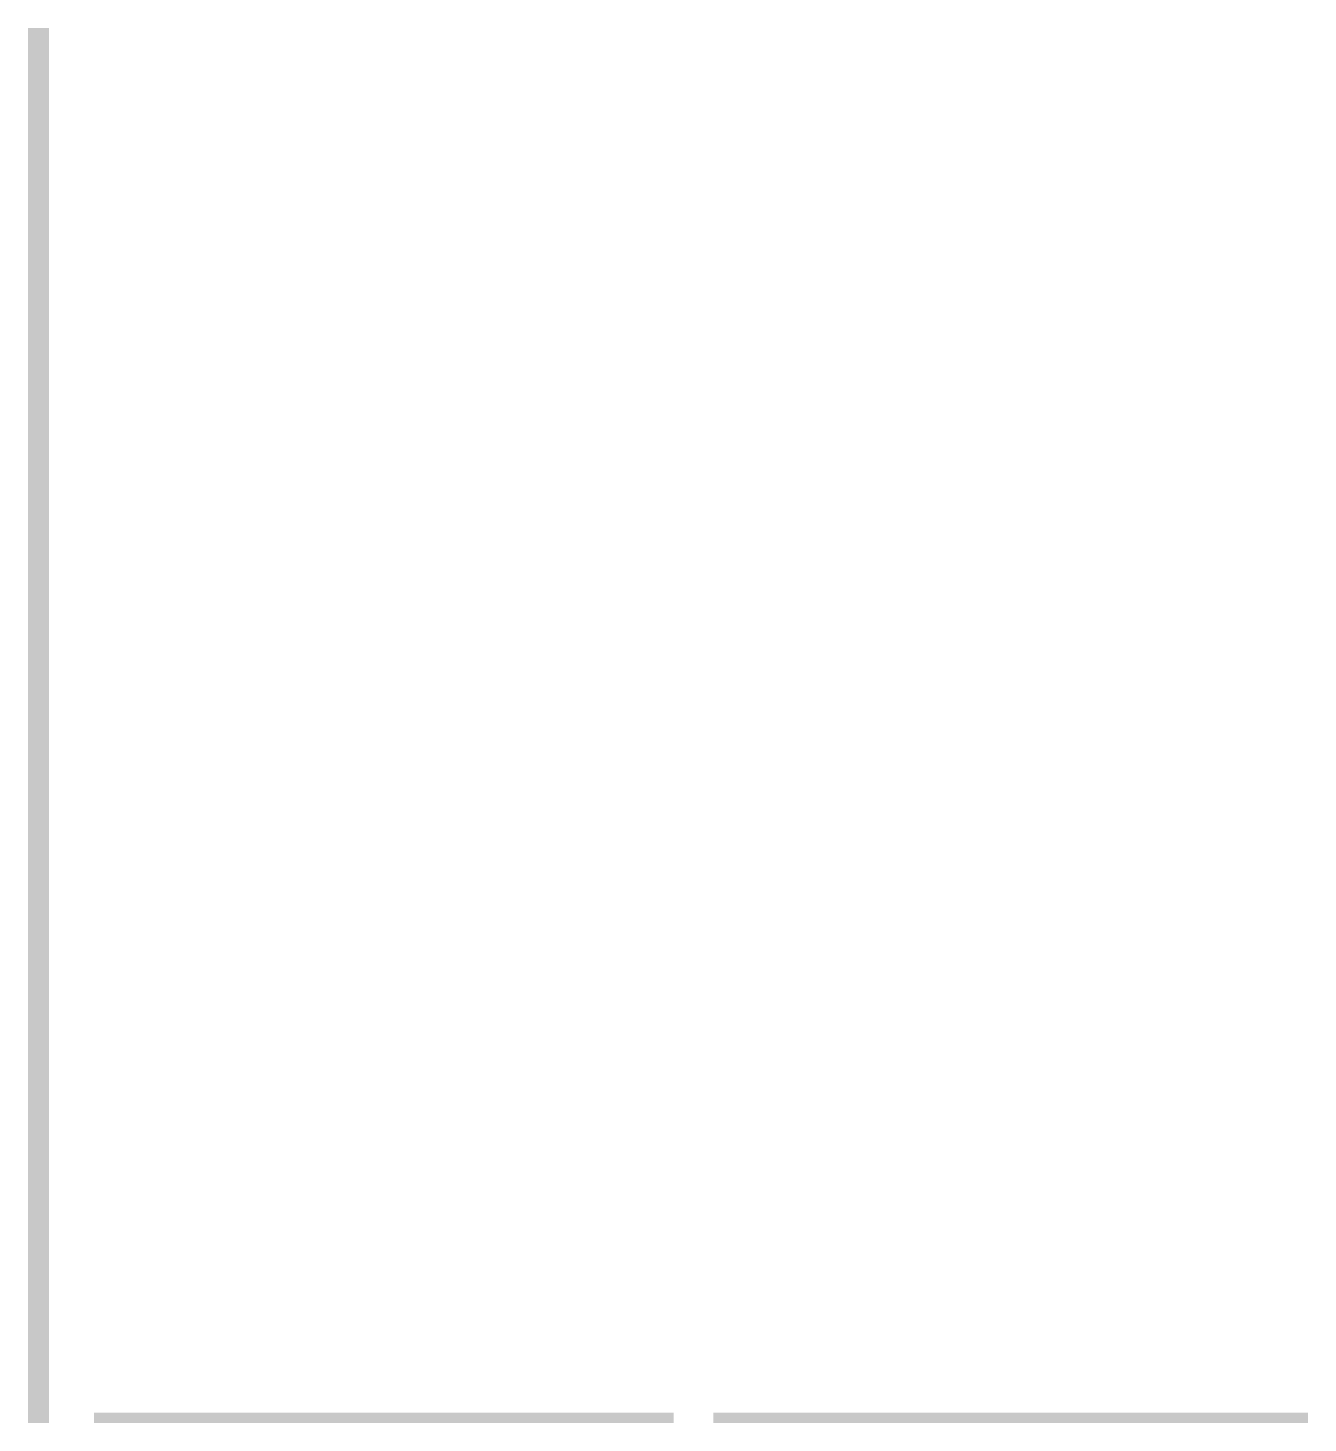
# Model space of a CAD drawing. Header units: millimetres. Extents: x -187347 to 135007, y -6415 to 292048.
# Drawn here: x 21013 to 33119, y 159879 to 173079 of the extents above; entities that cross this region are included whole.
import ezdxf

# ---------------------------------------------------------------- set-up
doc = ezdxf.new("R2010")
doc.units = ezdxf.units.MM
doc.header["$LTSCALE"] = 100
doc.layers.add('A-WALL-PATT', color=7, linetype='Continuous', lineweight=5)

msp = doc.modelspace()

# ---------------------------------------------------------------- hatches: boundary and pattern name
at = {"layer": 'A-WALL-PATT'}
h = msp.add_hatch(dxfattribs=at)
h.set_pattern_fill('FP_1573', color=256, angle=67.38013, style=0, pattern_type=2)
h.set_pattern_definition([(337.38013, (21051.056, 166470.554), (100.32954, -0.0003), [26.086, -1278.204]), (337.38013, (21051.057, 166370.224), (100.32954, -0.0003), [26.086, -1278.204]), (337.38013, (21051.057, 166269.895), (100.32954, -0.0003), [26.086, -1278.204]), (337.38013, (21051.057, 166169.564), (100.32954, -0.0003), [26.086, -1278.204]), (337.38013, (21051.057, 166069.234), (100.32954, -0.0003), [26.086, -1278.204]), (22.24913, (21051.057, 166386.277), (100.3298, 0.00036), [23.848, -2360.969]), (22.24913, (21051.057, 166285.947), (100.3298, 0.00036), [23.848, -2360.969]), (22.24913, (21051.057, 166185.617), (100.3298, 0.00036), [23.848, -2360.969]), (22.24913, (21051.057, 166085.287), (100.3298, 0.00036), [23.848, -2360.969]), (22.24913, (21051.057, 165984.957), (100.3298, 0.00036), [23.848, -2360.969]), (22.24913, (21051.057, 165884.627), (100.3298, 0.00036), [23.848, -2360.969]), (22.24913, (21051.056, 165784.297), (100.3298, 0.00036), [23.848, -2360.969]), (22.24913, (21051.057, 165683.967), (100.3298, 0.00036), [23.848, -2360.969]), (22.24913, (21051.056, 165583.637), (100.3298, 0.00036), [23.848, -2360.969]), (157.75113, (21073.13, 166411.36), (100.3298, 0.0001), [23.848, -2360.969]), (157.75113, (21073.13, 166311.03), (100.3298, 0.0001), [23.848, -2360.969]), (157.75113, (21073.13, 166210.7), (100.3298, 0.0001), [23.848, -2360.969]), (157.75113, (21073.13, 166110.37), (100.3298, 0.0001), [23.848, -2360.969]), (157.75113, (21073.13, 166010.04), (100.3298, 0.0001), [23.848, -2360.969]), (157.75113, (21073.13, 165909.71), (100.3298, 0.0001), [23.848, -2360.969]), (157.75113, (21073.13, 165809.38), (100.3298, 0.0001), [23.848, -2360.969]), (157.75113, (21073.13, 165709.05), (100.3298, 0.0001), [23.848, -2360.969]), (157.75113, (21073.13, 165608.72), (100.3298, 0.0001), [23.848, -2360.969]), (202.62013, (21075.136, 166446.474), (100.32954, 0.00078), [26.086, -1278.204]), (202.62013, (21075.136, 166346.145), (100.32954, 0.00078), [26.086, -1278.204]), (202.62013, (21075.137, 166245.815), (100.32954, 0.00078), [26.086, -1278.204]), (202.62013, (21075.136, 166145.485), (100.32954, 0.00078), [26.086, -1278.204]), (202.62013, (21075.136, 166045.155), (100.32954, 0.00078), [26.086, -1278.204]), (351.87013, (21034.001, 166475.571), (100.33039, 0.000556), [7.094, -702.346]), (338.19813, (21041.024, 166474.567), (100.33008, -0.00043), [10.806, -529.488]), (338.19813, (21041.024, 166374.238), (100.33008, -0.00043), [10.806, -529.488]), (201.80113, (21051.056, 166436.442), (100.33008, -0.00085), [10.806, -529.488]), (201.80113, (21051.057, 166336.112), (100.33008, -0.00085), [10.806, -529.488]), (188.13013, (21041.024, 166432.429), (100.33039, -8.5e-05), [7.094, -702.346]), (188.13013, (21034.001, 166475.571), (100.33039, -8.5e-05), [7.094, -702.346]), (206.5651, (21026.978, 166474.567), (100.33013, 0.00015), [6.73, -217.614]), (225.0001, (21020.96, 166471.56), (100.33, 0.0002), [7.094, -134.794]), (236.3101, (21015.94, 166466.54), (100.3303, 8e-05), [3.617, -358.128]), (236.3101, (21015.94, 166366.21), (100.3303, 8e-05), [3.617, -358.128]), (236.3101, (21015.94, 166265.88), (100.3303, 8e-05), [3.617, -358.128]), (251.5651, (21013.935, 166463.53), (100.3296, 0.0001), [3.173, -314.099]), (251.5651, (21013.93, 166363.2), (100.3296, 0.0001), [3.173, -314.099]), (251.5651, (21013.935, 166262.87), (100.3296, 0.0001), [3.173, -314.099]), (251.5651, (21012.93, 166460.52), (100.3296, 0.0001), [3.173, -314.099]), (251.5651, (21012.93, 166360.19), (100.3296, 0.0001), [3.173, -314.099]), (251.5651, (21012.93, 166259.86), (100.3296, 0.0001), [3.173, -314.099]), (270.0001, (21011.93, 166457.51), (100.33, 0.0002), [8.026, -92.304]), (288.4351, (21011.93, 166449.485), (100.3296, 0.0003), [3.173, -314.099]), (288.4351, (21011.93, 166349.155), (100.3296, 0.0003), [3.173, -314.099]), (288.4351, (21011.93, 166248.82), (100.3296, 0.0003), [3.173, -314.099]), (288.4351, (21012.93, 166446.48), (100.3296, 0.0003), [3.173, -314.099]), (288.4351, (21012.93, 166346.145), (100.3296, 0.0003), [3.173, -314.099]), (288.4351, (21012.93, 166245.815), (100.3296, 0.0003), [3.173, -314.099]), (303.6901, (21013.935, 166443.465), (100.3303, 0.0004), [3.617, -358.128]), (303.6901, (21013.935, 166343.135), (100.3303, 0.0004), [3.617, -358.128]), (303.6901, (21013.935, 166242.805), (100.3303, 0.0004), [3.617, -358.128]), (315.0001, (21015.94, 166440.455), (100.33, 0.0002), [7.094, -134.794]), (333.4351, (21020.96, 166435.44), (100.33013, 0.00033), [6.73, -217.614]), (351.87013, (21026.978, 166432.428), (100.33039, 0.000556), [7.094, -702.346]), (351.87013, (21034.001, 166425.406), (100.33039, 0.000556), [7.094, -702.346]), (338.19813, (21041.024, 166424.403), (100.33008, -0.00043), [10.806, -529.488]), (338.19813, (21041.023, 166324.072), (100.33008, -0.00043), [10.806, -529.488]), (201.80113, (21051.057, 166386.277), (100.33008, -0.00085), [10.806, -529.488]), (201.80113, (21051.057, 166285.947), (100.33008, -0.00085), [10.806, -529.488]), (188.13013, (21041.024, 166382.263), (100.33039, -8.5e-05), [7.094, -702.346]), (188.13013, (21034.001, 166425.406), (100.33039, -8.5e-05), [7.094, -702.346]), (206.5651, (21026.977, 166424.4), (100.33013, 0.00015), [6.73, -217.614]), (225.0001, (21020.96, 166421.39), (100.33, 0.0002), [7.094, -134.794]), (236.3101, (21015.94, 166416.38), (100.3303, 8e-05), [3.617, -358.128]), (236.3101, (21015.94, 166316.046), (100.3303, 8e-05), [3.617, -358.128]), (236.3101, (21015.94, 166215.72), (100.3303, 8e-05), [3.617, -358.128]), (251.5651, (21013.93, 166413.37), (100.3296, 0.0001), [3.173, -314.099]), (251.5651, (21013.935, 166313.04), (100.3296, 0.0001), [3.173, -314.099]), (251.5651, (21013.93, 166212.71), (100.3296, 0.0001), [3.173, -314.099]), (251.5651, (21012.93, 166410.36), (100.3296, 0.0001), [3.173, -314.099]), (251.5651, (21012.93, 166310.03), (100.3296, 0.0001), [3.173, -314.099]), (251.5651, (21012.93, 166209.7), (100.3296, 0.0001), [3.173, -314.099]), (270.0001, (21011.93, 166407.35), (100.33, 0.0002), [8.026, -92.304]), (288.4351, (21011.93, 166399.32), (100.3296, 0.0003), [3.173, -314.099]), (288.4351, (21011.93, 166298.99), (100.3296, 0.0003), [3.173, -314.099]), (288.4351, (21011.93, 166198.66), (100.3296, 0.0003), [3.173, -314.099]), (288.4351, (21012.93, 166396.31), (100.3296, 0.0003), [3.173, -314.099]), (288.4351, (21012.93, 166295.98), (100.3296, 0.0003), [3.173, -314.099]), (288.4351, (21012.93, 166195.65), (100.3296, 0.0003), [3.173, -314.099]), (303.6901, (21013.935, 166393.3), (100.3303, 0.0004), [3.617, -358.128]), (303.6901, (21013.935, 166292.97), (100.3303, 0.0004), [3.617, -358.128]), (303.6901, (21013.935, 166192.64), (100.3303, 0.0004), [3.617, -358.128]), (315.0001, (21015.94, 166390.29), (100.33, 0.0002), [7.094, -134.794]), (333.4351, (21020.96, 166385.273), (100.33013, 0.00033), [6.73, -217.614]), (351.87013, (21026.977, 166382.264), (100.33039, 0.000556), [7.094, -702.346]), (351.87013, (21090.186, 166450.488), (100.33039, 0.000556), [7.094, -702.346]), (333.4351, (21097.21, 166449.484), (100.33013, 0.00033), [6.73, -217.614]), (315.0001, (21103.23, 166446.475), (100.33, 0.0002), [7.094, -134.794]), (303.6901, (21108.245, 166441.46), (100.3303, 0.0004), [3.617, -358.128]), (303.6901, (21108.246, 166341.13), (100.3303, 0.0004), [3.617, -358.128]), (303.6901, (21108.245, 166240.8), (100.3303, 0.0004), [3.617, -358.128]), (288.4351, (21110.25, 166438.45), (100.3296, 0.0003), [3.173, -314.099]), (288.4351, (21110.25, 166338.12), (100.3296, 0.0003), [3.173, -314.099]), (288.4351, (21110.25, 166237.79), (100.3296, 0.0003), [3.173, -314.099]), (288.4351, (21111.255, 166435.44), (100.3296, 0.0003), [3.173, -314.099]), (288.4351, (21111.255, 166335.11), (100.3296, 0.0003), [3.173, -314.099]), (288.4351, (21111.255, 166234.78), (100.3296, 0.0003), [3.173, -314.099]), (270.0001, (21112.26, 166432.43), (100.33, 0.0002), [8.026, -92.304]), (251.5651, (21112.26, 166424.4), (100.3296, 0.0001), [3.173, -314.099]), (251.5651, (21112.26, 166324.07), (100.3296, 0.0001), [3.173, -314.099]), (251.5651, (21112.26, 166223.74), (100.3296, 0.0001), [3.173, -314.099]), (251.5651, (21111.25, 166421.39), (100.3296, 0.0001), [3.173, -314.099]), (251.5651, (21111.26, 166321.06), (100.3296, 0.0001), [3.173, -314.099]), (251.5651, (21111.255, 166220.73), (100.3296, 0.0001), [3.173, -314.099]), (236.3101, (21110.25, 166418.38), (100.3303, 8e-05), [3.617, -358.128]), (236.3101, (21110.25, 166318.05), (100.3303, 8e-05), [3.617, -358.128]), (236.3101, (21110.25, 166217.72), (100.3303, 8e-05), [3.617, -358.128]), (225.0001, (21108.245, 166415.37), (100.33, 0.0002), [7.094, -134.794]), (206.5651, (21103.23, 166410.356), (100.33013, 0.00015), [6.73, -217.614]), (188.13013, (21097.209, 166407.346), (100.33039, -8.5e-05), [7.094, -702.346]), (188.13013, (21090.186, 166450.488), (100.33039, -8.5e-05), [7.094, -702.346]), (200.55613, (21083.163, 166449.485), (100.33001, 0.00039), [8.572, -848.648]), (200.55613, (21083.162, 166349.155), (100.33001, 0.00039), [8.572, -848.648]), (200.55613, (21083.163, 166248.824), (100.33001, 0.00039), [8.572, -848.648]), (338.19813, (21073.13, 166411.36), (100.33008, -0.00043), [10.806, -529.488]), (338.19813, (21073.13, 166311.03), (100.33008, -0.00043), [10.806, -529.488]), (351.87013, (21083.163, 166407.346), (100.33039, 0.000556), [7.094, -702.346]), (270.0001, (21112.26, 166478.58), (100.33, 0.0002), [4.013, -96.317]), (251.5651, (21112.26, 166474.57), (100.3296, 0.0001), [3.173, -314.099]), (251.5651, (21112.26, 166374.24), (100.3296, 0.0001), [3.173, -314.099]), (251.5651, (21112.26, 166273.91), (100.3296, 0.0001), [3.173, -314.099]), (251.5651, (21111.255, 166471.56), (100.3296, 0.0001), [3.173, -314.099]), (251.5651, (21111.25, 166371.23), (100.3296, 0.0001), [3.173, -314.099]), (251.5651, (21111.255, 166270.9), (100.3296, 0.0001), [3.173, -314.099]), (236.3101, (21110.25, 166468.55), (100.3303, 8e-05), [3.617, -358.128]), (236.3101, (21110.25, 166368.22), (100.3303, 8e-05), [3.617, -358.128]), (236.3101, (21110.25, 166267.89), (100.3303, 8e-05), [3.617, -358.128]), (225.0001, (21108.245, 166465.54), (100.33, 0.0002), [7.094, -134.794]), (206.5651, (21103.23, 166460.52), (100.33013, 0.00015), [6.73, -217.614]), (188.13013, (21097.209, 166457.511), (100.33039, -8.5e-05), [7.094, -702.346]), (339.44413, (21075.136, 166460.52), (100.33001, 8e-05), [8.572, -848.648]), (339.44413, (21075.136, 166360.19), (100.33001, 8e-05), [8.572, -848.648]), (339.44413, (21075.136, 166259.86), (100.33001, 8e-05), [8.572, -848.648]), (351.87013, (21083.163, 166457.511), (100.33039, 0.000556), [7.094, -702.346]), (351.87013, (21090.185, 166400.323), (100.33039, 0.000556), [7.094, -702.346]), (333.4351, (21097.21, 166399.32), (100.33013, 0.00033), [6.73, -217.614]), (315.0001, (21103.23, 166396.31), (100.33, 0.0002), [7.094, -134.794]), (303.6901, (21108.245, 166391.29), (100.3303, 0.0004), [3.617, -358.128]), (303.6901, (21108.245, 166290.96), (100.3303, 0.0004), [3.617, -358.128]), (303.6901, (21108.245, 166190.63), (100.3303, 0.0004), [3.617, -358.128]), (288.4351, (21110.25, 166388.28), (100.3296, 0.0003), [3.173, -314.099]), (288.4351, (21110.25, 166287.95), (100.3296, 0.0003), [3.173, -314.099]), (288.4351, (21110.25, 166187.62), (100.3296, 0.0003), [3.173, -314.099]), (288.4351, (21111.255, 166385.27), (100.3296, 0.0003), [3.173, -314.099]), (288.4351, (21111.25, 166284.94), (100.3296, 0.0003), [3.173, -314.099]), (288.4351, (21111.255, 166184.61), (100.3296, 0.0003), [3.173, -314.099]), (270.0001, (21112.26, 166382.26), (100.33, 0.0002), [4.013, -96.317]), (188.13013, (21090.185, 166400.323), (100.33039, -8.5e-05), [7.094, -702.346]), (201.80113, (21083.162, 166399.32), (100.33008, -0.00085), [10.806, -529.488]), (201.80113, (21083.163, 166298.99), (100.33008, -0.00085), [10.806, -529.488])])
h.paths.add_polyline_path([(21211.1, 159878.6), (21211.1, 173078.6), (21012.7, 173078.6), (21012.7, 159878.6), (21171.7, 159878.6)])
h = msp.add_hatch(dxfattribs=at)
h.set_pattern_fill('FP_1600', color=256, angle=67.38013, style=0, pattern_type=2)
h.set_pattern_definition([(67.3801, (24382.242, 159898.393), (0.00031, 50.79954), [13.208, -647.192]), (67.3801, (24433.042, 159898.393), (0.00031, 50.79954), [13.208, -647.192]), (67.3801, (24483.843, 159898.393), (0.00031, 50.79954), [13.208, -647.192]), (67.3801, (24534.642, 159898.393), (0.00031, 50.79954), [13.208, -647.192]), (67.3801, (24585.442, 159898.392), (0.00031, 50.79954), [13.208, -647.192]), (112.2491, (24424.914, 159898.392), (0.00024, 50.80037), [12.075, -1195.427]), (112.2491, (24475.714, 159898.392), (0.00024, 50.80037), [12.075, -1195.427]), (112.2491, (24526.514, 159898.393), (0.00024, 50.80037), [12.075, -1195.427]), (112.2491, (24577.314, 159898.392), (0.00024, 50.80037), [12.075, -1195.427]), (112.2491, (24628.114, 159898.393), (0.00024, 50.80037), [12.075, -1195.427]), (112.2491, (24678.914, 159898.392), (0.00024, 50.80037), [12.075, -1195.427]), (112.2491, (24729.715, 159898.393), (0.00024, 50.80037), [12.075, -1195.427]), (112.2491, (24780.514, 159898.392), (0.00024, 50.80037), [12.075, -1195.427]), (112.24913, (24831.314, 159898.393), (0.00024, 50.80037), [12.075, -1195.427]), (247.7511, (24412.214, 159909.569), (-0.00048, 50.80037), [12.075, -1195.427]), (247.7511, (24463.014, 159909.569), (-0.00048, 50.80037), [12.075, -1195.427]), (247.7511, (24513.815, 159909.569), (-0.00048, 50.80037), [12.075, -1195.427]), (247.7511, (24564.614, 159909.569), (-0.00048, 50.80037), [12.075, -1195.427]), (247.7511, (24615.414, 159909.568), (-0.00048, 50.80037), [12.075, -1195.427]), (247.7511, (24666.214, 159909.568), (-0.00048, 50.80037), [12.075, -1195.427]), (247.7511, (24717.014, 159909.568), (-0.00048, 50.80037), [12.075, -1195.427]), (247.7511, (24767.814, 159909.569), (-0.00048, 50.80037), [12.075, -1195.427]), (247.7511, (24818.614, 159909.568), (-0.00048, 50.80037), [12.075, -1195.427]), (292.6201, (24394.434, 159910.585), (-0.00055, 50.79954), [13.208, -647.192]), (292.6201, (24445.234, 159910.584), (-0.00055, 50.79954), [13.208, -647.192]), (292.6201, (24496.034, 159910.584), (-0.00055, 50.79954), [13.208, -647.192]), (292.6201, (24546.834, 159910.584), (-0.00055, 50.79954), [13.208, -647.192]), (292.6201, (24597.634, 159910.585), (-0.00055, 50.79954), [13.208, -647.192]), (81.87013, (24379.702, 159889.7565), (-6.9e-05, 50.799541), [3.592, -355.618]), (68.1986, (24380.21, 159893.313), (-0.00019, 50.80049), [5.471, -268.095]), (68.1986, (24431.01, 159893.312), (-0.00019, 50.80049), [5.471, -268.095]), (291.8011, (24399.515, 159898.393), (0.00043, 50.80049), [5.471, -268.095]), (291.8011, (24450.314, 159898.392), (0.00043, 50.80049), [5.471, -268.095]), (278.13013, (24401.546, 159893.3125), (-0.00017, 50.799541), [3.592, -355.618]), (278.13013, (24379.702, 159889.7565), (-0.00017, 50.799541), [3.592, -355.618]), (296.5651, (24380.21, 159886.2), (-0.00052, 50.79989), [3.408, -110.184]), (315.0001, (24381.735, 159883.153), (-0.0001, 50.79997), [3.592, -68.25]), (326.3101, (24384.274, 159880.613), (-0.00046, 50.8), [1.832, -181.33]), (326.3101, (24435.074, 159880.61), (-0.00046, 50.8), [1.832, -181.33]), (326.3101, (24485.874, 159880.613), (-0.00046, 50.8), [1.832, -181.33]), (341.5651, (24385.8, 159879.596), (0.00024, 50.7998), [1.676, -158.967]), (341.5651, (24436.6, 159879.597), (0.00024, 50.7998), [1.676, -158.967]), (341.5651, (24487.4, 159879.597), (0.00024, 50.7998), [1.676, -158.967]), (341.5651, (24387.32, 159879.09), (0.00024, 50.7998), [1.676, -158.967]), (341.5651, (24438.12, 159879.09), (0.00024, 50.7998), [1.676, -158.967]), (341.5651, (24488.92, 159879.09), (0.00024, 50.7998), [1.676, -158.967]), (0.0001, (24388.846, 159878.58), (-0.0001, 50.8), [4.064, -46.736]), (18.4351, (24392.91, 159878.58), (-0.0005, 50.7998), [1.676, -158.967]), (18.4351, (24443.71, 159878.58), (-0.0005, 50.7998), [1.676, -158.967]), (18.4351, (24494.51, 159878.58), (-0.0005, 50.7998), [1.676, -158.967]), (18.4351, (24394.434, 159879.09), (-0.0005, 50.7998), [1.676, -158.967]), (18.4351, (24445.234, 159879.09), (-0.0005, 50.7998), [1.676, -158.967]), (18.4351, (24496.035, 159879.09), (-0.0005, 50.7998), [1.676, -158.967]), (33.6901, (24395.96, 159879.597), (0.0002, 50.8), [1.832, -181.33]), (33.6901, (24446.76, 159879.596), (0.0002, 50.8), [1.832, -181.33]), (33.6901, (24497.56, 159879.597), (0.0002, 50.8), [1.832, -181.33]), (45.0001, (24397.482, 159880.613), (-0.0001, 50.79997), [3.592, -68.25]), (63.4351, (24400.022, 159883.152), (0.00028, 50.79989), [3.408, -110.184]), (81.87013, (24401.546, 159886.2006), (-6.9e-05, 50.799541), [3.592, -355.618]), (81.87013, (24405.102, 159889.7564), (-6.9e-05, 50.799541), [3.592, -355.618]), (68.1986, (24405.61, 159893.313), (-0.00019, 50.80049), [5.471, -268.095]), (68.1986, (24456.41, 159893.313), (-0.00019, 50.80049), [5.471, -268.095]), (291.8011, (24424.914, 159898.392), (0.00043, 50.80049), [5.471, -268.095]), (291.8011, (24475.714, 159898.392), (0.00043, 50.80049), [5.471, -268.095]), (278.13013, (24426.946, 159893.3124), (-0.00017, 50.799541), [3.592, -355.618]), (278.13013, (24405.102, 159889.7564), (-0.00017, 50.799541), [3.592, -355.618]), (296.5651, (24405.61, 159886.2), (-0.00052, 50.79989), [3.408, -110.184]), (315.0001, (24407.134, 159883.153), (-0.0001, 50.79997), [3.592, -68.25]), (326.3101, (24409.674, 159880.613), (-0.00046, 50.8), [1.832, -181.33]), (326.3101, (24460.475, 159880.613), (-0.00046, 50.8), [1.832, -181.33]), (326.3101, (24511.274, 159880.613), (-0.00046, 50.8), [1.832, -181.33]), (341.5651, (24411.2, 159879.596), (0.00024, 50.7998), [1.676, -158.967]), (341.5651, (24462, 159879.597), (0.00024, 50.7998), [1.676, -158.967]), (341.5651, (24512.8, 159879.596), (0.00024, 50.7998), [1.676, -158.967]), (341.5651, (24412.72, 159879.09), (0.00024, 50.7998), [1.676, -158.967]), (341.5651, (24463.52, 159879.09), (0.00024, 50.7998), [1.676, -158.967]), (341.5651, (24514.323, 159879.09), (0.00024, 50.7998), [1.676, -158.967]), (0.0001, (24414.246, 159878.58), (-0.0001, 50.8), [4.064, -46.736]), (18.4351, (24418.31, 159878.58), (-0.0005, 50.7998), [1.676, -158.967]), (18.4351, (24469.11, 159878.58), (-0.0005, 50.7998), [1.676, -158.967]), (18.4351, (24519.91, 159878.58), (-0.0005, 50.7998), [1.676, -158.967]), (18.4351, (24419.834, 159879.09), (-0.0005, 50.7998), [1.676, -158.967]), (18.4351, (24470.634, 159879.09), (-0.0005, 50.7998), [1.676, -158.967]), (18.4351, (24521.434, 159879.09), (-0.0005, 50.7998), [1.676, -158.967]), (33.6901, (24421.358, 159879.597), (0.0002, 50.8), [1.832, -181.33]), (33.6901, (24472.16, 159879.597), (0.0002, 50.8), [1.832, -181.33]), (33.6901, (24522.96, 159879.597), (0.0002, 50.8), [1.832, -181.33]), (45.0001, (24422.88, 159880.613), (-0.0001, 50.79997), [3.592, -68.25]), (63.4351, (24425.422, 159883.153), (0.00028, 50.79989), [3.408, -110.184]), (81.87013, (24426.9464, 159886.2), (-6.9e-05, 50.799541), [3.592, -355.618]), (81.87013, (24392.4024, 159918.204), (-6.9e-05, 50.799541), [3.592, -355.618]), (63.4351, (24392.91, 159921.76), (0.00028, 50.79989), [3.408, -110.184]), (45.0001, (24394.434, 159924.81), (-0.0001, 50.79997), [3.592, -68.25]), (33.6901, (24396.974, 159927.35), (0.0002, 50.8), [1.832, -181.33]), (33.6901, (24447.774, 159927.35), (0.0002, 50.8), [1.832, -181.33]), (33.6901, (24498.574, 159927.35), (0.0002, 50.8), [1.832, -181.33]), (18.4351, (24398.5, 159928.364), (-0.0005, 50.7998), [1.676, -158.967]), (18.4351, (24449.3, 159928.365), (-0.0005, 50.7998), [1.676, -158.967]), (18.4351, (24500.1, 159928.364), (-0.0005, 50.7998), [1.676, -158.967]), (18.4351, (24400.02, 159928.87), (-0.0005, 50.7998), [1.676, -158.967]), (18.4351, (24450.822, 159928.872), (-0.0005, 50.7998), [1.676, -158.967]), (18.4351, (24501.62, 159928.87), (-0.0005, 50.7998), [1.676, -158.967]), (0.0001, (24401.547, 159929.38), (-0.0001, 50.8), [4.064, -46.736]), (341.5651, (24405.61, 159929.38), (0.00024, 50.7998), [1.676, -158.967]), (341.5651, (24456.41, 159929.38), (0.00024, 50.7998), [1.676, -158.967]), (341.5651, (24507.21, 159929.38), (0.00024, 50.7998), [1.676, -158.967]), (341.5651, (24407.134, 159928.873), (0.00024, 50.7998), [1.676, -158.967]), (341.5651, (24457.934, 159928.87), (0.00024, 50.7998), [1.676, -158.967]), (341.5651, (24508.734, 159928.873), (0.00024, 50.7998), [1.676, -158.967]), (326.3101, (24408.658, 159928.365), (-0.00046, 50.8), [1.832, -181.33]), (326.3101, (24459.46, 159928.365), (-0.00046, 50.8), [1.832, -181.33]), (326.3101, (24510.26, 159928.365), (-0.00046, 50.8), [1.832, -181.33]), (315.0001, (24410.182, 159927.348), (-0.0001, 50.79997), [3.592, -68.25]), (296.5651, (24412.723, 159924.809), (-0.00052, 50.79989), [3.408, -110.184]), (278.13013, (24414.2464, 159921.76), (-0.00017, 50.799541), [3.592, -355.618]), (278.13013, (24392.4024, 159918.204), (-0.00017, 50.799541), [3.592, -355.618]), (290.5561, (24392.91, 159914.648), (-0.00031, 50.80042), [4.34, -429.695]), (290.5561, (24443.71, 159914.649), (-0.00031, 50.80042), [4.34, -429.695]), (290.5561, (24494.51, 159914.648), (-0.00031, 50.80042), [4.34, -429.695]), (68.1986, (24412.214, 159909.569), (-0.00019, 50.80049), [5.471, -268.095]), (68.1986, (24463.014, 159909.569), (-0.00019, 50.80049), [5.471, -268.095]), (81.87013, (24414.246, 159914.648), (-6.9e-05, 50.799541), [3.592, -355.618]), (0.0001, (24378.18, 159929.38), (-0.0001, 50.8), [2.032, -48.768]), (341.5651, (24380.21, 159929.38), (0.0002, 50.7998), [1.676, -158.967]), (341.5651, (24431.01, 159929.38), (0.00024, 50.7998), [1.676, -158.967]), (341.5651, (24481.81, 159929.38), (0.00024, 50.7998), [1.676, -158.967]), (341.5651, (24381.734, 159928.873), (0.0002, 50.7998), [1.676, -158.967]), (341.5651, (24432.534, 159928.873), (0.00024, 50.7998), [1.676, -158.967]), (341.5651, (24483.335, 159928.873), (0.00024, 50.7998), [1.676, -158.967]), (326.3101, (24383.26, 159928.365), (-0.00046, 50.8), [1.832, -181.33]), (326.3101, (24434.06, 159928.364), (-0.00046, 50.8), [1.832, -181.33]), (326.3101, (24484.86, 159928.365), (-0.00046, 50.8), [1.832, -181.33]), (315.0001, (24384.782, 159927.35), (-0.0001, 50.79997), [3.592, -68.25]), (296.5651, (24387.322, 159924.808), (-0.00052, 50.79989), [3.408, -110.184]), (278.13013, (24388.846, 159921.7606), (-0.00017, 50.799541), [3.592, -355.618]), (69.4441, (24387.322, 159910.585), (7e-05, 50.80042), [4.34, -429.695]), (69.4441, (24438.122, 159910.585), (7e-05, 50.80042), [4.34, -429.695]), (69.4441, (24488.923, 159910.585), (7e-05, 50.80042), [4.34, -429.695]), (81.87013, (24388.846, 159914.648), (-6.9e-05, 50.799541), [3.592, -355.618]), (81.87013, (24417.8026, 159918.205), (-6.9e-05, 50.799541), [3.592, -355.618]), (63.4351, (24418.31, 159921.76), (0.00028, 50.79989), [3.408, -110.184]), (45.0001, (24419.834, 159924.81), (-0.0001, 50.79997), [3.592, -68.25]), (33.6901, (24422.374, 159927.35), (0.0002, 50.8), [1.832, -181.33]), (33.6901, (24473.174, 159927.35), (0.0002, 50.8), [1.832, -181.33]), (33.6901, (24523.975, 159927.35), (0.0002, 50.8), [1.832, -181.33]), (18.4351, (24423.9, 159928.365), (-0.0005, 50.7998), [1.676, -158.967]), (18.4351, (24474.7, 159928.365), (-0.0005, 50.7998), [1.676, -158.967]), (18.4351, (24525.5, 159928.365), (-0.0005, 50.7998), [1.676, -158.967]), (18.4351, (24425.423, 159928.873), (-0.0005, 50.7998), [1.676, -158.967]), (18.4351, (24476.22, 159928.87), (-0.0005, 50.7998), [1.676, -158.967]), (18.4351, (24527.02, 159928.873), (-0.0005, 50.7998), [1.676, -158.967]), (0.0001, (24426.946, 159929.38), (-0.0001, 50.8), [2.032, -48.768]), (278.13013, (24417.8026, 159918.205), (-0.00017, 50.799541), [3.592, -355.618]), (291.8011, (24418.31, 159914.648), (0.00043, 50.80049), [5.471, -268.095]), (291.8011, (24469.11, 159914.648), (0.00043, 50.80049), [5.471, -268.095])])
h.paths.add_polyline_path([(27096.8, 159879.4), (27119.4, 159879.4), (27119.4, 159977.8), (21636.9, 159977.8), (21636.9, 159879.4), (26726.5, 159879.4)])
h = msp.add_hatch(dxfattribs=at)
h.set_pattern_fill('FP_1601', color=256, angle=67.38013, style=0, pattern_type=2)
h.set_pattern_definition([(67.3801, (30310.992, 159898.393), (0.00031, 50.79954), [13.208, -647.192]), (67.3801, (30361.793, 159898.393), (0.00031, 50.79954), [13.208, -647.192]), (67.3801, (30412.592, 159898.392), (0.00031, 50.79954), [13.208, -647.192]), (67.3801, (30463.392, 159898.393), (0.00031, 50.79954), [13.208, -647.192]), (67.3801, (30514.192, 159898.392), (0.00031, 50.79954), [13.208, -647.192]), (112.2491, (30353.664, 159898.392), (0.00024, 50.80037), [12.075, -1195.427]), (112.2491, (30404.464, 159898.393), (0.00024, 50.80037), [12.075, -1195.427]), (112.2491, (30455.264, 159898.392), (0.00024, 50.80037), [12.075, -1195.427]), (112.2491, (30506.064, 159898.393), (0.00024, 50.80037), [12.075, -1195.427]), (112.2491, (30556.864, 159898.392), (0.00024, 50.80037), [12.075, -1195.427]), (112.2491, (30607.665, 159898.393), (0.00024, 50.80037), [12.075, -1195.427]), (112.2491, (30658.464, 159898.392), (0.00024, 50.80037), [12.075, -1195.427]), (112.24913, (30709.264, 159898.393), (0.00024, 50.80037), [12.075, -1195.427]), (112.24913, (30760.064, 159898.393), (0.00024, 50.80037), [12.075, -1195.427]), (247.7511, (30340.964, 159909.569), (-0.00048, 50.80037), [12.075, -1195.427]), (247.7511, (30391.765, 159909.569), (-0.00048, 50.80037), [12.075, -1195.427]), (247.7511, (30442.564, 159909.568), (-0.00048, 50.80037), [12.075, -1195.427]), (247.7511, (30493.364, 159909.57), (-0.00048, 50.80037), [12.075, -1195.427]), (247.7511, (30544.164, 159909.568), (-0.00048, 50.80037), [12.075, -1195.427]), (247.7511, (30594.964, 159909.568), (-0.00048, 50.80037), [12.075, -1195.427]), (247.7511, (30645.764, 159909.569), (-0.00048, 50.80037), [12.075, -1195.427]), (247.75113, (30696.564, 159909.568), (-0.00048, 50.80037), [12.075, -1195.427]), (247.75113, (30747.364, 159909.569), (-0.00048, 50.80037), [12.075, -1195.427]), (292.6201, (30323.184, 159910.585), (-0.00055, 50.79954), [13.208, -647.192]), (292.6201, (30373.984, 159910.584), (-0.00055, 50.79954), [13.208, -647.192]), (292.6201, (30424.784, 159910.584), (-0.00055, 50.79954), [13.208, -647.192]), (292.6201, (30475.584, 159910.585), (-0.00055, 50.79954), [13.208, -647.192]), (292.6201, (30526.384, 159910.584), (-0.00055, 50.79954), [13.208, -647.192]), (81.87013, (30308.452, 159889.757), (-6.9e-05, 50.799541), [3.592, -355.618]), (68.1986, (30308.96, 159893.312), (-0.00019, 50.80049), [5.471, -268.095]), (68.1986, (30359.76, 159893.313), (-0.00019, 50.80049), [5.471, -268.095]), (291.8011, (30328.264, 159898.392), (0.00043, 50.80049), [5.471, -268.095]), (291.8011, (30379.064, 159898.393), (0.00043, 50.80049), [5.471, -268.095]), (278.13013, (30330.296, 159893.313), (-0.00017, 50.799541), [3.592, -355.618]), (278.13013, (30308.452, 159889.757), (-0.00017, 50.799541), [3.592, -355.618]), (296.5651, (30308.96, 159886.2), (-0.00052, 50.79989), [3.408, -110.184]), (315.0001, (30310.484, 159883.152), (-0.0001, 50.79997), [3.592, -68.25]), (326.3101, (30313.024, 159880.61), (-0.00046, 50.8), [1.832, -181.33]), (326.3101, (30363.824, 159880.613), (-0.00046, 50.8), [1.832, -181.33]), (326.3101, (30414.624, 159880.612), (-0.00046, 50.8), [1.832, -181.33]), (341.5651, (30314.55, 159879.597), (0.00024, 50.7998), [1.676, -158.967]), (341.5651, (30365.35, 159879.597), (0.00024, 50.7998), [1.676, -158.967]), (341.5651, (30416.15, 159879.597), (0.00024, 50.7998), [1.676, -158.967]), (341.5651, (30316.07, 159879.09), (0.00024, 50.7998), [1.676, -158.967]), (341.5651, (30366.87, 159879.09), (0.00024, 50.7998), [1.676, -158.967]), (341.5651, (30417.67, 159879.09), (0.00024, 50.7998), [1.676, -158.967]), (0.0001, (30317.596, 159878.58), (-0.0001, 50.8), [4.064, -46.736]), (18.4351, (30321.66, 159878.58), (-0.0005, 50.7998), [1.676, -158.967]), (18.4351, (30372.46, 159878.58), (-0.0005, 50.7998), [1.676, -158.967]), (18.4351, (30423.26, 159878.58), (-0.0005, 50.7998), [1.676, -158.967]), (18.4351, (30323.184, 159879.09), (-0.0005, 50.7998), [1.676, -158.967]), (18.4351, (30373.985, 159879.09), (-0.0005, 50.7998), [1.676, -158.967]), (18.4351, (30424.784, 159879.09), (-0.0005, 50.7998), [1.676, -158.967]), (33.6901, (30324.71, 159879.596), (0.0002, 50.8), [1.832, -181.33]), (33.6901, (30375.51, 159879.597), (0.0002, 50.8), [1.832, -181.33]), (33.6901, (30426.308, 159879.596), (0.0002, 50.8), [1.832, -181.33]), (45.0001, (30326.232, 159880.612), (-0.0001, 50.79997), [3.592, -68.25]), (63.4351, (30328.772, 159883.153), (0.00028, 50.79989), [3.408, -110.184]), (81.87013, (30330.2966, 159886.201), (-6.9e-05, 50.799541), [3.592, -355.618]), (81.87013, (30333.853, 159889.7566), (-6.9e-05, 50.799541), [3.592, -355.618]), (68.1986, (30334.36, 159893.313), (-0.00019, 50.80049), [5.471, -268.095]), (68.1986, (30385.16, 159893.312), (-0.00019, 50.80049), [5.471, -268.095]), (291.8011, (30353.664, 159898.392), (0.00043, 50.80049), [5.471, -268.095]), (291.8011, (30404.464, 159898.393), (0.00043, 50.80049), [5.471, -268.095]), (278.13013, (30355.697, 159893.3126), (-0.00017, 50.799541), [3.592, -355.618]), (278.13013, (30333.853, 159889.7566), (-0.00017, 50.799541), [3.592, -355.618]), (296.5651, (30334.36, 159886.2), (-0.00052, 50.79989), [3.408, -110.184]), (315.0001, (30335.884, 159883.152), (-0.0001, 50.79997), [3.592, -68.25]), (326.3101, (30338.425, 159880.613), (-0.00046, 50.8), [1.832, -181.33]), (326.3101, (30389.224, 159880.612), (-0.00046, 50.8), [1.832, -181.33]), (326.3101, (30440.024, 159880.613), (-0.00046, 50.8), [1.832, -181.33]), (341.5651, (30339.95, 159879.597), (0.00024, 50.7998), [1.676, -158.967]), (341.5651, (30390.75, 159879.596), (0.00024, 50.7998), [1.676, -158.967]), (341.5651, (30441.55, 159879.597), (0.00024, 50.7998), [1.676, -158.967]), (341.5651, (30341.47, 159879.09), (0.00024, 50.7998), [1.676, -158.967]), (341.5651, (30392.273, 159879.09), (0.00024, 50.7998), [1.676, -158.967]), (341.5651, (30443.07, 159879.09), (0.00024, 50.7998), [1.676, -158.967]), (0.0001, (30342.996, 159878.58), (-0.0001, 50.8), [4.064, -46.736]), (18.4351, (30347.06, 159878.58), (-0.0005, 50.7998), [1.676, -158.967]), (18.4351, (30397.86, 159878.58), (-0.0005, 50.7998), [1.676, -158.967]), (18.4351, (30448.66, 159878.58), (-0.0005, 50.7998), [1.676, -158.967]), (18.4351, (30348.584, 159879.09), (-0.0005, 50.7998), [1.676, -158.967]), (18.4351, (30399.384, 159879.09), (-0.0005, 50.7998), [1.676, -158.967]), (18.4351, (30450.184, 159879.09), (-0.0005, 50.7998), [1.676, -158.967]), (33.6901, (30350.11, 159879.597), (0.0002, 50.8), [1.832, -181.33]), (33.6901, (30400.91, 159879.596), (0.0002, 50.8), [1.832, -181.33]), (33.6901, (30451.71, 159879.597), (0.0002, 50.8), [1.832, -181.33]), (45.0001, (30351.633, 159880.613), (-0.0001, 50.79997), [3.592, -68.25]), (63.4351, (30354.172, 159883.153), (0.00028, 50.79989), [3.408, -110.184]), (81.87013, (30355.696, 159886.2006), (-6.9e-05, 50.799541), [3.592, -355.618]), (81.87013, (30321.152, 159918.2046), (-6.9e-05, 50.799541), [3.592, -355.618]), (63.4351, (30321.66, 159921.76), (0.00028, 50.79989), [3.408, -110.184]), (45.0001, (30323.184, 159924.808), (-0.0001, 50.79997), [3.592, -68.25]), (33.6901, (30325.724, 159927.35), (0.0002, 50.8), [1.832, -181.33]), (33.6901, (30376.524, 159927.35), (0.0002, 50.8), [1.832, -181.33]), (33.6901, (30427.324, 159927.35), (0.0002, 50.8), [1.832, -181.33]), (18.4351, (30327.25, 159928.365), (-0.0005, 50.7998), [1.676, -158.967]), (18.4351, (30378.05, 159928.364), (-0.0005, 50.7998), [1.676, -158.967]), (18.4351, (30428.85, 159928.365), (-0.0005, 50.7998), [1.676, -158.967]), (18.4351, (30328.772, 159928.87), (-0.0005, 50.7998), [1.676, -158.967]), (18.4351, (30379.57, 159928.87), (-0.0005, 50.7998), [1.676, -158.967]), (18.4351, (30430.37, 159928.873), (-0.0005, 50.7998), [1.676, -158.967]), (0.0001, (30330.296, 159929.38), (-0.0001, 50.8), [4.064, -46.736]), (341.5651, (30334.36, 159929.38), (0.00024, 50.7998), [1.676, -158.967]), (341.5651, (30385.16, 159929.38), (0.00024, 50.7998), [1.676, -158.967]), (341.5651, (30435.96, 159929.38), (0.00024, 50.7998), [1.676, -158.967]), (341.5651, (30335.884, 159928.87), (0.00024, 50.7998), [1.676, -158.967]), (341.5651, (30386.684, 159928.873), (0.00024, 50.7998), [1.676, -158.967]), (341.5651, (30437.484, 159928.87), (0.00024, 50.7998), [1.676, -158.967]), (326.3101, (30337.41, 159928.365), (-0.00046, 50.8), [1.832, -181.33]), (326.3101, (30388.21, 159928.364), (-0.00046, 50.8), [1.832, -181.33]), (326.3101, (30439.01, 159928.365), (-0.00046, 50.8), [1.832, -181.33]), (315.0001, (30338.932, 159927.35), (-0.0001, 50.79997), [3.592, -68.25]), (296.5651, (30341.472, 159924.808), (-0.00052, 50.79989), [3.408, -110.184]), (278.13013, (30342.996, 159921.7606), (-0.00017, 50.799541), [3.592, -355.618]), (278.13013, (30321.152, 159918.2046), (-0.00017, 50.799541), [3.592, -355.618]), (290.5561, (30321.66, 159914.649), (-0.00031, 50.80042), [4.34, -429.695]), (290.5561, (30372.46, 159914.648), (-0.00031, 50.80042), [4.34, -429.695]), (290.5561, (30423.26, 159914.649), (-0.00031, 50.80042), [4.34, -429.695]), (68.1986, (30340.964, 159909.569), (-0.00019, 50.80049), [5.471, -268.095]), (68.1986, (30391.765, 159909.569), (-0.00019, 50.80049), [5.471, -268.095]), (81.87013, (30342.996, 159914.649), (-6.9e-05, 50.799541), [3.592, -355.618]), (0.0001, (30306.93, 159929.38), (-0.0001, 50.8), [2.032, -48.768]), (341.5651, (30308.96, 159929.38), (0.00024, 50.7998), [1.676, -158.967]), (341.5651, (30359.76, 159929.38), (0.00024, 50.7998), [1.676, -158.967]), (341.5651, (30410.56, 159929.38), (0.00024, 50.7998), [1.676, -158.967]), (341.5651, (30310.484, 159928.873), (0.00024, 50.7998), [1.676, -158.967]), (341.5651, (30361.285, 159928.873), (0.00024, 50.7998), [1.676, -158.967]), (341.5651, (30412.084, 159928.872), (0.00024, 50.7998), [1.676, -158.967]), (326.3101, (30312.01, 159928.364), (-0.00046, 50.8), [1.832, -181.33]), (326.3101, (30362.81, 159928.365), (-0.00046, 50.8), [1.832, -181.33]), (326.3101, (30413.608, 159928.364), (-0.00046, 50.8), [1.832, -181.33]), (315.0001, (30313.532, 159927.35), (-0.0001, 50.79997), [3.592, -68.25]), (296.5651, (30316.072, 159924.808), (-0.00052, 50.79989), [3.408, -110.184]), (278.13013, (30317.5966, 159921.761), (-0.00017, 50.799541), [3.592, -355.618]), (69.4441, (30316.072, 159910.585), (7e-05, 50.80042), [4.34, -429.695]), (69.4441, (30366.873, 159910.585), (7e-05, 50.80042), [4.34, -429.695]), (69.4441, (30417.672, 159910.584), (7e-05, 50.80042), [4.34, -429.695]), (81.87013, (30317.596, 159914.649), (-6.9e-05, 50.799541), [3.592, -355.618]), (81.87013, (30346.552, 159918.2045), (-6.9e-05, 50.799541), [3.592, -355.618]), (63.4351, (30347.06, 159921.76), (0.00028, 50.79989), [3.408, -110.184]), (45.0001, (30348.585, 159924.81), (-0.0001, 50.79997), [3.592, -68.25]), (33.6901, (30351.124, 159927.35), (0.0002, 50.8), [1.832, -181.33]), (33.6901, (30401.925, 159927.35), (0.0002, 50.8), [1.832, -181.33]), (33.6901, (30452.724, 159927.35), (0.0002, 50.8), [1.832, -181.33]), (18.4351, (30352.65, 159928.365), (-0.0005, 50.7998), [1.676, -158.967]), (18.4351, (30403.45, 159928.365), (-0.0005, 50.7998), [1.676, -158.967]), (18.4351, (30454.25, 159928.364), (-0.0005, 50.7998), [1.676, -158.967]), (18.4351, (30354.17, 159928.87), (-0.0005, 50.7998), [1.676, -158.967]), (18.4351, (30404.97, 159928.873), (-0.0005, 50.7998), [1.676, -158.967]), (18.4351, (30455.77, 159928.873), (-0.0005, 50.7998), [1.676, -158.967]), (0.0001, (30355.696, 159929.38), (-0.0001, 50.8), [2.032, -48.768]), (278.13013, (30346.552, 159918.2045), (-0.00017, 50.799541), [3.592, -355.618]), (291.8011, (30347.06, 159914.648), (0.00043, 50.80049), [5.471, -268.095]), (291.8011, (30397.86, 159914.648), (0.00043, 50.80049), [5.471, -268.095])])
h.paths.add_polyline_path([(33022, 159879.4), (33119.4, 159879.4), (33119.4, 159977.8), (27494.4, 159977.8), (27494.4, 159879.4), (32651.7, 159879.4)])

doc.saveas('drawing.dxf')
